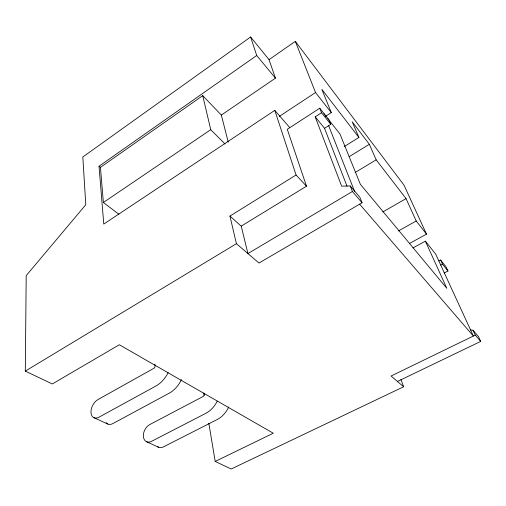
<?xml version="1.0" encoding="UTF-8"?>
<svg xmlns="http://www.w3.org/2000/svg" width="506" height="506" viewBox="0 0 506 506"><rect width="100%" height="100%" fill="white"/><g stroke="black" fill="none" stroke-linecap="round" stroke-linejoin="round"><path stroke-width="0.76" d="M208.833 423.326L215.202 461.428L273.278 433.225L119.34 344.744L52.314 383.959L25.3 371.113L26.204 275.618L85.78 204.747L82.82 156.986L250.609 36.982L269.034 59.632L275.435 78.158L221.35 115.071L228.25 142.186M289.723 127.569L274.79 110.371L103.774 224.057L99.031 166.234L256.706 55.489L250.609 36.982M118.948 214.278L103.369 202.501L100.435 167.353L202.729 95.634L221.35 115.071M269.034 59.632L295.321 41.353L403.978 185.095L426.514 234.126L409.322 243.569M103.369 202.501L210.743 129.681L202.729 95.634M279.337 116.399L315.535 92.522L295.321 41.353M347.065 186.328L324.542 128.315L330.785 124.343L328.995 119.84L319.741 108.221L287.275 129.315L306.491 186.202L241.223 226.138L247.927 253.557L352.41 191.489L362.049 202.754L259.009 263.038L236.41 243.702L229.945 216.081L296.073 174.981L274.79 110.371M362.049 202.754L359.855 197.258L350.241 185.961L341.632 186.145L315.187 116.823L321.512 112.73L319.741 108.221M325.32 116.437L331.278 112.604L321.829 89.322L358.918 137.455L344.181 146.607M349.216 156.651L369.342 144.299L352.214 121.826L358.918 137.455M25.3 371.113L236.41 243.702M355.168 172.476L376.154 159.82L369.342 144.299M382.789 211.97L406.052 198.618L416.217 220.977L426.514 234.126M398.386 230.951L416.217 220.977M412.959 247.927L425.382 241.141L435.691 254.088L473.363 336.054L359.639 204.165M438.847 260.957L440.606 260.014L446.058 266.864L447.987 271.007L444.16 273.012M440.764 265.125L442.535 264.189L447.987 271.007M397.45 381.467L480.7 341.405L475.311 335.105L391.075 376.015L403.643 386.767L231.166 469.018L215.202 461.428M470.567 329.963L473.059 330.241L478.461 336.579L480.7 341.405M94.04 417.754L107.93 424.098M146.639 441.776L158.644 447.26M99.031 166.234L100.435 167.353M229.945 216.081L241.223 226.138M210.743 129.681L225.031 144.008M296.073 174.981L306.491 186.202M256.706 55.489L275.435 78.158M315.187 116.823L324.542 128.315M321.512 112.73L330.785 124.343M323.948 113.818L326.364 116.848M327.812 118.67L339.887 133.824L360.367 184.298L446.83 288.338L425.382 241.141M315.535 92.522L331.278 112.604M376.154 159.82L406.052 198.618M440.606 260.014L442.535 264.189M473.059 330.241L475.311 335.105M328.641 125.709L354.611 191.445M350.241 185.961L352.41 191.489M400.954 379.443L403.643 386.767M203.766 392.998L204.152 395.331M154.88 364.231L155.07 365.8A2.1 1.404 -59.5 0 1 153.685 368.425L97.949 399.576A10.43 6.591 -62.5 0 0 90.979 412.529A10.43 6.591 -62.5 0 0 99.043 417.165L155.81 386.078A23.124 15.439 -59.5 0 0 168.144 372.701M204.291 394.047A1.948 1.404 -60.9 0 1 203.032 396.508L149.681 424.604A9.69 6.616 -64.2 0 0 143.394 436.735A9.69 6.616 -64.2 0 0 151.528 441.346L205.828 413.326A21.454 15.452 -60.9 0 0 217.213 401.207M157.638 446.684A9.519 6.616 -64.6 0 0 163.501 446.861L217.2 419.525A21.075 15.427 -61.3 0 0 228.718 406.95M181.445 379.576A22.681 15.458 -59.9 0 1 169.042 393.288L112.908 423.554A10.234 6.603 -62.9 0 1 106.102 422.662"/></g></svg>
